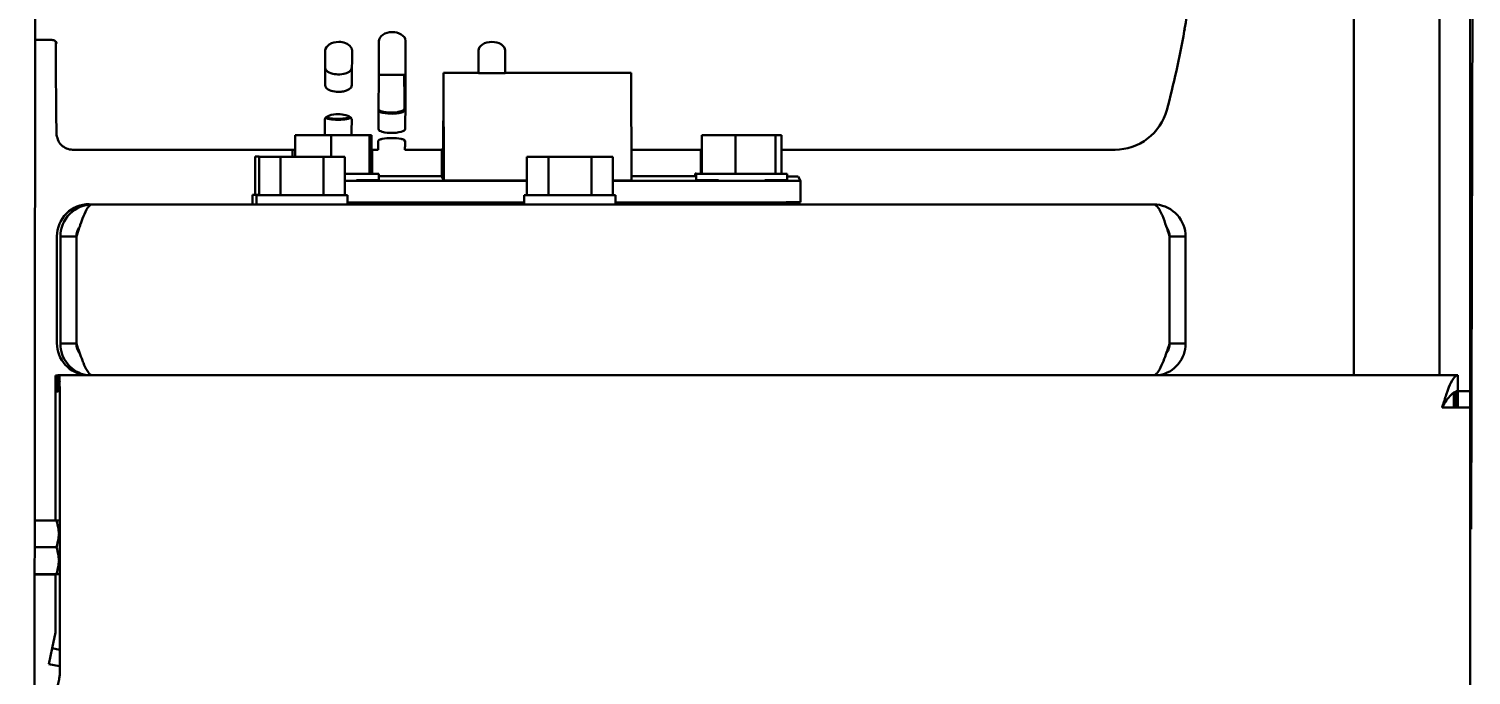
# Model space of a CAD drawing. Header units: millimetres. Extents: x 13935 to 21534, y -198 to 9202.
# Drawn here: x 18266.5 to 18535.6, y 2927.9 to 3048.6 of the extents above; entities that cross this region are included whole.
import ezdxf

# ---------------------------------------------------------------- set-up
doc = ezdxf.new("R2010")
doc.units = ezdxf.units.MM
doc.header["$LTSCALE"] = 326.7
doc.header["$PDMODE"] = 3
doc.header["$PDSIZE"] = 8
doc.layers.get('0').update_dxf_attribs({"linetype": 'CONTINUOUS'})
doc.layers.get('Defpoints').update_dxf_attribs({"linetype": 'CONTINUOUS'})
doc.styles.get("Standard").update_dxf_attribs({"font": 'calibri.ttf'})
doc.dimstyles.new('DIMSTYLE_1', dxfattribs={"dimtxt": 40, "dimasz": 35, "dimexe": 0.08, "dimexo": 1, "dimgap": 1, "dimtad": 1, "dimdsep": 46, "dimtxsty": 'Standard', "dimblk": '_FILLED', "dimblk1": '_FILLED', "dimblk2": '_FILLED', "dimcen": 0.09, "dimazin": 2, "dimtp": 0.01, "dimtm": 0.01, "dimtfac": 1, "dimtofl": 0, "dimtmove": 0, "dimatfit": 3, "dimldrblk": '_FILLED', "dimfxl": 1, "dimtolj": 1, "dimarcsym": 0})
doc.dimstyles.new('DIMSTYLE_2', dxfattribs={"dimtxt": 40, "dimasz": 35, "dimexe": 0.08, "dimexo": 1, "dimgap": 1, "dimtad": 1, "dimdec": 0, "dimdsep": 46, "dimtxsty": 'Standard', "dimblk": '_FILLED', "dimblk1": '_FILLED', "dimblk2": '_FILLED', "dimcen": 0.09, "dimazin": 2, "dimtp": 0.01, "dimtm": 0.01, "dimtfac": 1, "dimtdec": 0, "dimtofl": 0, "dimtmove": 0, "dimatfit": 3, "dimldrblk": '_FILLED', "dimfxl": 1, "dimtolj": 1, "dimarcsym": 0})

# ---------------------------------------------------------------- blocks, each defined once
blk = doc.blocks.new('_FILLED')
at = {"color": 0, "linetype": 'ByBlock'}
blk.add_solid([(0, 0), (-1, 0.2143), (-1, -0.2143)], dxfattribs=at)
blk = doc.blocks.new('*D130')
at = {"color": 0, "linetype": 'Continuous', "lineweight": -2}
for p, q in [((18535.44, 3651.48), (18535.44, 3432.52)), ((17987.38, 2968.17), (17987.38, 3432.68)), ((18022.38, 3432.6), (18500.44, 3432.6))]:
    blk.add_line(p, q, dxfattribs=at)
at = {"layer": 'Defpoints', "color": 0}
for p in [(18535.44, 3652.48), (18535.44, 3432.6), (17987.38, 2967.17)]:
    blk.add_point(p, dxfattribs=at)
at = {"color": 0, "linetype": 'ByBlock', "lineweight": -2, "xscale": 35, "yscale": 35, "zscale": 35, "rotation": 180}
blk.add_blockref('_FILLED', (17987.38, 3432.6), dxfattribs=at)
at = {"color": 0, "linetype": 'ByBlock', "lineweight": -2, "xscale": 35, "yscale": 35, "zscale": 35}
blk.add_blockref('_FILLED', (18535.44, 3432.6), dxfattribs=at)
at = {"color": 0, "lineweight": 30, "insert": (18261.41, 3486.93), "char_height": 40, "attachment_point": 2, "line_spacing_factor": 0.9}
blk.add_mtext('\\A1;BVNO-{\\A1;548}', dxfattribs=at)
blk = doc.blocks.new('*D133')
at = {"color": 0, "linetype": 'Continuous', "lineweight": -2}
for p, q in [((18090.83, 3171.8), (18091.26, 3340.07)), ((18126.26, 3339.9), (18501.69, 3338.94)), ((18535.72, 2955.2), (18536.69, 3338.94))]:
    blk.add_line(p, q, dxfattribs=at)
at = {"layer": 'Defpoints', "color": 0}
for p in [(18536.69, 3338.86), (18090.83, 3170.8), (18535.72, 2954.2)]:
    blk.add_point(p, dxfattribs=at)
at = {"color": 0, "linetype": 'ByBlock', "lineweight": -2, "xscale": 35, "yscale": 35, "zscale": 35}
for p, rotation in [((18091.26, 3339.99), 179.8543984352), ((18536.69, 3338.86), 359.8543984351999)]:
    blk.add_blockref('_FILLED', p, dxfattribs=dict(at, rotation=rotation))
at = {"color": 0, "lineweight": 30, "insert": (18278.63, 3393.84), "char_height": 40, "attachment_point": 2, "rotation": 359.8544, "line_spacing_factor": 0.9}
blk.add_mtext('\\A1;\\A1;445', dxfattribs=at)

msp = doc.modelspace()

# ---------------------------------------------------------------- linework, layer by layer
at = {"color": 0, "linetype": 'Continuous', "lineweight": 30}
for p, q in [((18535.43526, 1352.47516), (18535.43526, 3652.47516)), ((18513.75029, 2983.93369), (18513.74957, 3105.88284)), ((18529.75028, 2983.93373), (18529.74957, 3105.88284)), ((18482.10406, 3048.1514), (18482.17495, 3048.60176)), ((18482.10406, 3048.1514), (18482.18225, 3048.60053)), ((18270.85044, 3046.54626), (18267.64395, 3046.54638)), ((18271.51214, 3046.28501), (18271.51263, 3046.14616)), ((18271.51263, 3046.14616), (18271.51365, 3045.85521)), ((18336.75605, 3040.04377), (18331.77838, 3040.04395)), ((18343.9323, 3020.312), (18343.88011, 3040.4078)), ((18350.37009, 3040.40755), (18343.88011, 3040.4078)), ((18350.3703, 3040.32556), (18350.37009, 3040.40755)), ((18355.37028, 3040.32537), (18350.3703, 3040.32556)), ((18355.37007, 3040.40736), (18355.37028, 3040.32537)), ((18378.87997, 3040.40647), (18355.37007, 3040.40736)), ((18378.87997, 3040.40648), (18378.93216, 3020.31068)), ((18316.19656, 3028.74661), (18316.19656, 3024.73328)), ((18316.19656, 3028.74661), (18322.92837, 3028.74545)), ((18322.92837, 3028.74545), (18330.03754, 3028.74644)), ((18322.92837, 3024.73397), (18322.92837, 3028.74545)), ((18330.03754, 3028.74644), (18330.41489, 3028.74858)), ((18330.03754, 3021.54644), (18330.03754, 3028.74644)), ((18330.41489, 3028.74858), (18330.41489, 3021.54858)), ((18392.08626, 3028.74682), (18392.08626, 3021.54683)), ((18392.08626, 3028.74682), (18398.38723, 3028.7455)), ((18398.38723, 3028.7455), (18405.8066, 3028.74631)), ((18398.38723, 3028.7455), (18398.38723, 3021.54551)), ((18406.92499, 3028.74843), (18405.8066, 3028.74631)), ((18405.8066, 3028.74631), (18405.8066, 3021.54631)), ((18406.92499, 3028.74843), (18406.92499, 3021.54843)), ((18316.19656, 3026.04454), (18274.64965, 3026.04611)), ((18315.69093, 3026.04456), (18315.69093, 3024.73328)), ((18331.64942, 3026.04396), (18330.41489, 3026.04401)), ((18330.52966, 3026.044), (18330.52966, 3021.5816)), ((18336.60483, 3027.59585), (18336.60289, 3027.73535)), ((18343.74937, 3026.0435), (18336.6494, 3026.04377)), ((18343.57735, 3026.04397), (18343.56353, 3020.97725)), ((18392.08626, 3026.04167), (18378.91728, 3026.04217)), ((18391.89084, 3026.04168), (18391.89084, 3021.58003)), ((18469.18424, 3026.03876), (18406.92499, 3026.04111)), ((18308.72695, 3017.59324), (18308.72695, 3024.79324)), ((18308.72695, 3024.79324), (18309.44279, 3024.79291)), ((18309.44276, 3017.53513), (18309.44276, 3024.73513)), ((18309.44276, 3024.73513), (18313.45367, 3024.73328)), ((18313.45367, 3017.53328), (18313.45367, 3024.73328)), ((18313.45367, 3024.73328), (18321.45366, 3024.73328)), ((18321.45366, 3024.73328), (18325.44274, 3024.73514)), ((18321.45366, 3024.73328), (18321.45366, 3017.53328)), ((18325.44274, 3024.73514), (18325.44274, 3017.53514)), ((18359.44249, 3017.53518), (18359.44249, 3024.73518)), ((18359.44249, 3024.73518), (18363.4534, 3024.73332)), ((18363.4534, 3024.73332), (18371.45339, 3024.73333)), ((18363.4534, 3017.53332), (18363.4534, 3024.73332)), ((18371.45339, 3024.73333), (18375.44247, 3024.73518)), ((18371.45339, 3024.73333), (18371.45339, 3017.53333)), ((18375.44247, 3024.73518), (18375.44247, 3017.53518)), ((18325.44274, 3021.54542), (18326.95258, 3021.54554)), ((18359.44249, 3020.20651), (18325.44274, 3020.2078)), ((18326.95258, 3021.54554), (18331.80572, 3021.54759)), ((18331.8057, 3021.0826), (18343.56353, 3021.08215)), ((18331.80572, 3021.54759), (18331.80572, 3020.39228)), ((18343.56353, 3020.97725), (18343.9323, 3020.312)), ((18343.9323, 3020.312), (18359.44249, 3020.31142)), ((18375.44247, 3020.31081), (18378.93216, 3020.31068)), ((18402.49022, 3020.20489), (18375.44247, 3020.20591)), ((18378.93219, 3021.08081), (18390.81018, 3021.08037)), ((18390.8102, 3021.58083), (18390.8102, 3021.02434)), ((18390.8102, 3021.58083), (18391.01946, 3021.58033)), ((18391.00563, 3021.54763), (18391.00563, 3020.3898)), ((18391.00563, 3021.54763), (18392.19988, 3021.54646)), ((18392.19988, 3021.54646), (18395.50563, 3021.54564)), ((18395.50563, 3021.54564), (18403.50563, 3021.54563)), ((18403.50563, 3021.54563), (18408.00563, 3021.54763)), ((18408.00563, 3021.54763), (18408.00563, 3020.38891)), ((18408.06485, 3021.06555), (18408.49112, 3021.06279)), ((18410.0278, 3021.0387), (18410.4675, 3020.24552)), ((18410.4675, 3020.24552), (18410.46729, 3016.24557)), ((18308.22694, 3015.89325), (18308.22694, 3017.59325)), ((18309.44279, 3017.5921), (18308.22694, 3017.59325)), ((18308.94275, 3015.83514), (18308.94275, 3017.53514)), ((18309.2319, 3017.53455), (18308.94275, 3017.53514)), ((18313.44275, 3017.53316), (18309.2319, 3017.53455)), ((18313.44275, 3017.53316), (18321.44274, 3017.53315)), ((18321.44274, 3017.53315), (18325.93081, 3017.53502)), ((18325.93081, 3017.53502), (18325.94275, 3017.53514)), ((18325.94275, 3015.83514), (18325.94275, 3017.53514)), ((18358.94248, 3015.83518), (18358.94248, 3017.53518)), ((18359.23163, 3017.53459), (18358.94248, 3017.53518)), ((18363.44248, 3017.5332), (18359.23163, 3017.53459)), ((18363.44248, 3017.5332), (18371.44247, 3017.5332)), ((18371.44247, 3017.5332), (18375.93054, 3017.53506)), ((18375.93054, 3017.53506), (18375.94248, 3017.53518)), ((18375.94248, 3015.83518), (18375.94248, 3017.53518)), ((18278.35337, 3015.83228), (18476.35271, 3015.83242)), ((18325.94276, 3016.20783), (18358.94249, 3016.20659)), ((18327.30572, 3015.83232), (18327.30572, 3016.20778)), ((18358.22667, 3015.8933), (18358.22667, 3016.20661)), ((18375.94249, 3016.20594), (18402.49001, 3016.20494)), ((18395.3102, 3015.83236), (18395.3102, 3016.20521)), ((18395.50563, 3015.83236), (18395.50563, 3016.2052)), ((18403.50563, 3015.83237), (18403.50563, 3016.20572)), ((18476.97151, 3015.8004), (18476.35271, 3015.83242)), ((18476.971, 3015.80048), (18476.97151, 3015.80042)), ((18271.73044, 3009.89682), (18271.73044, 2989.89682)), ((18272.36114, 3009.83147), (18275.36113, 3009.83148)), ((18272.36114, 3009.83147), (18272.36114, 2989.83148)), ((18275.36889, 3009.83067), (18275.36889, 2989.83067)), ((18482.36044, 3009.83162), (18479.36045, 3009.83162)), ((18479.3682, 3009.83081), (18479.3682, 2989.83082)), ((18482.36044, 2989.83162), (18482.36044, 3009.83162)), ((18275.36113, 2989.83148), (18272.36114, 2989.83148)), ((18482.36044, 2989.83162), (18479.36045, 2989.83162)), ((18271.43526, 2956.75327), (18271.43526, 2983.8884)), ((18271.87077, 2983.8884), (18271.43526, 2983.8884)), ((18271.87077, 2983.94075), (18271.87077, 2980.94075)), ((18272.18368, 2983.93299), (18271.87077, 2983.94075)), ((18272.18368, 2983.93299), (18533.16849, 2983.93374)), ((18533.16849, 2977.93374), (18533.16849, 2983.93374)), ((18271.43526, 2980.8884), (18271.87077, 2980.8884)), ((18271.87077, 2980.94075), (18272.18368, 2980.93299)), ((18272.23954, 2980.96532), (18272.23608, 2981.456)), ((18532.43526, 2980.70627), (18532.43526, 2977.93226)), ((18532.85558, 2980.93374), (18535.43526, 2980.93375)), ((18532.85558, 2978.94151), (18532.85558, 2980.83667)), ((18272.24842, 2927.93138), (18272.24842, 2977.93138)), ((18530.26554, 2978.03311), (18530.2334, 2977.93213)), ((18530.2334, 2977.93213), (18533.16849, 2977.93236)), ((18530.29863, 2978.13713), (18530.26554, 2978.03311)), ((18533.16849, 2977.93236), (18535.43526, 2977.93301)), ((18271.61229, 2956.80837), (18267.57236, 2956.80837)), ((18271.61696, 2951.85209), (18267.56517, 2951.85209)), ((18271.60343, 2946.72317), (18267.55774, 2946.72317)), ((18271.61253, 2946.80949), (18267.55786, 2946.80949)), ((18271.43526, 2935.89697), (18271.43526, 2946.77827)), ((18270.83159, 2932.95753), (18271.43526, 2935.89697)), ((18270.22792, 2930.01233), (18270.83159, 2932.95097)), ((18270.83159, 2932.95097), (18272.21605, 2932.66572)), ((18272.21605, 2929.60295), (18270.22792, 2930.01233)), ((18272.21605, 2927.93219), (18272.24842, 2927.93138))]:
    msp.add_line(p, q, dxfattribs=at)
for centre, radius, start, end in [((18315.04618, 3077.48938), 169.60984, 350.1935357, 351.7896157), ((18315.1964, 3077.44256), 169.45837, 344.9519304, 350.0463389), ((18479.91844, 3048.7387), 2.26354, 356.5202569, 356.7187098), ((18325.79203, 3044.54313), 1.00376, 359.8070875, 3.2690666), ((18335.67135, 3046.28851), 1.13025, 359.8191452, 3.0696274), ((18324.10335, 3042.52242), 10.72661, 264.8572041, 275.1212217), ((18324.19464, 3042.87626), 11.24315, 265.1089106, 274.900248), ((18474.87425, 2986.15195), 2.81175, 319.4112452, 320.3468293), ((18553.70859, 2972.85369), 23.89119, 158.2963877, 160.1513065)]:
    msp.add_arc(centre, radius, start, end, dxfattribs=at)
for centre, start_param, end_param in [((18323.30572, 3020.39273), -1.039960574, 0.000000095), ((18399.3102, 3021.0239), -3.141592351, -2.955223448), ((18399.50563, 3020.38936), -3.141592409, -2.100764819)]:
    msp.add_ellipse(centre, major_axis=(8.5, -0.00044), ratio=0.005117218, start_param=start_param, end_param=end_param, dxfattribs=at)
for points in [[(18267.64419, 3046.51931), (18267.64587, 3051.03253), (18267.64732, 3055.54575), (18267.64853, 3060.05897)], [(18271.41563, 3046.31216), (18271.31988, 3046.40792), (18271.20022, 3046.51697), (18271.06481, 3046.51697)], [(18321.78383, 3041.30526), (18321.7881, 3042.38348), (18321.79207, 3043.46171), (18321.7958, 3044.53994)], [(18321.77022, 3038.11993), (18321.77512, 3039.1817), (18321.77962, 3040.24348), (18321.78383, 3041.30526)], [(18336.58321, 3033.72116), (18336.58423, 3033.60494), (18336.48957, 3033.49595), (18336.396, 3033.42703)], [(18321.86951, 3031.97537), (18322.03808, 3031.87771), (18322.23286, 3031.82957), (18322.42333, 3031.78862)], [(18322.42333, 3031.78862), (18322.69079, 3031.73112), (18322.96345, 3031.69744), (18323.23603, 3031.67405)], [(18325.87366, 3031.9586), (18325.60646, 3031.89849), (18325.33361, 3031.86314), (18325.06084, 3031.83863)], [(18325.15504, 3031.67421), (18325.42847, 3031.69767), (18325.70196, 3031.73145), (18325.9703, 3031.78894)], [(18326.41297, 3032.14523), (18326.24813, 3032.05028), (18326.05925, 3032.00035), (18325.87366, 3031.9586)], [(18336.396, 3033.42703), (18336.23492, 3033.30838), (18336.0397, 3033.23895), (18335.84754, 3033.18327)], [(18475.26908, 3028.10264), (18476.96982, 3029.40644), (18478.28733, 3031.37669), (18478.84376, 3033.44619)], [(18272.52773, 3026.92519), (18273.06907, 3026.38381), (18273.88404, 3026.04614), (18274.64965, 3026.04611)], [(18469.18424, 3026.03876), (18471.32602, 3026.03868), (18473.5693, 3026.79958), (18475.26908, 3028.10264)], [(18476.35271, 3015.83242), (18476.57704, 3015.83223), (18476.79632, 3015.69358), (18476.95786, 3015.53791)], [(18275.83627, 3011.45617), (18275.53135, 3010.9814), (18275.3602, 3010.39572), (18275.36113, 3009.83148)], [(18275.36889, 3009.83067), (18275.53921, 3010.36578), (18275.70927, 3010.90099), (18275.88504, 3011.43433)], [(18479.36045, 3009.83162), (18479.35956, 3010.37395), (18479.20069, 3010.9348), (18478.91701, 3011.39702)], [(18275.36113, 2989.83148), (18275.36009, 2989.23395), (18275.55409, 2988.61121), (18275.8944, 2988.12005)], [(18275.94124, 2988.15081), (18275.74591, 2988.7092), (18275.55756, 2989.27001), (18275.36889, 2989.83067)], [(18478.86588, 2988.18666), (18479.18071, 2988.6649), (18479.35945, 2989.25906), (18479.36045, 2989.83162)], [(18477.00949, 2984.32255), (18476.88039, 2984.17189), (18476.73235, 2984.02933), (18476.55793, 2983.93473)], [(18533.16849, 2980.93374), (18532.9109, 2980.93363), (18532.65026, 2980.83903), (18532.43044, 2980.70477)], [(18532.85501, 2977.92132), (18532.85539, 2978.26139), (18532.85558, 2978.60145), (18532.85558, 2978.94151)], [(18271.61229, 2956.80837), (18271.79531, 2956.26564), (18271.93881, 2955.70507), (18272.00993, 2955.13674)], [(18271.61696, 2951.85209), (18271.79898, 2952.3949), (18271.94141, 2952.9555), (18272.01145, 2953.52371)], [(18271.61696, 2951.85209), (18271.79916, 2951.29937), (18271.94151, 2950.72909), (18272.01153, 2950.15135)], [(18272.01009, 2948.51023), (18271.93904, 2947.93238), (18271.79567, 2947.36213), (18271.61253, 2946.80949)]]:
    msp.add_open_spline(points, degree=3, dxfattribs=at)
for points, knots in [([(18336.79998, 3046.34904), (18336.74583, 3047.36044), (18334.26948, 3048.70571), (18331.80486, 3047.28659), (18331.80161, 3046.28514)], [0, 0, 0, 0, 0.502826147, 1, 1, 1, 1]), ([(18267.32576, 2879.73789), (18267.37981, 2881.17128), (18267.37437, 2885.89732), (18267.45747, 2895.68076), (18267.48532, 2910.72905), (18267.55911, 2940.05226), (18267.60943, 2985.8617), (18267.63615, 3024.97352), (18267.64419, 3046.51931)], [0, 0, 0, 0, 0.025801519, 0.084984361, 0.176004613, 0.296472973, 0.61244421, 1, 1, 1, 1]), ([(18271.06481, 3046.51697), (18271.03808, 3046.51697), (18270.98023, 3046.50764), (18270.92823, 3046.48104), (18270.90257, 3046.464)], [0, 0, 0, 0, 0.464674064, 1, 1, 1, 1]), ([(18271.63642, 3045.8876), (18271.63461, 3045.89832), (18271.60683, 3046.0558), (18271.52109, 3046.20669), (18271.41563, 3046.31216)], [0, 0, 0, 0, 0.067926619, 1, 1, 1, 1]), ([(18271.51365, 3045.85521), (18271.52228, 3043.41238), (18271.54635, 3039.18571), (18271.55625, 3033.89293), (18271.62233, 3030.75155), (18271.60859, 3028.62348), (18271.96647, 3027.4865), (18272.52773, 3026.92519)], [0, 0, 0, 0, 0.383614903, 0.663439014, 0.832117722, 0.875348825, 1, 1, 1, 1]), ([(18324.30127, 3046.16978), (18323.68934, 3046.16981), (18322.59593, 3045.97194), (18321.79737, 3044.99347), (18321.7958, 3044.53994)], [0, 0, 0, 0, 0.574329662, 1, 1, 1, 1]), ([(18326.79416, 3044.60037), (18326.78211, 3044.81167), (18326.37101, 3045.82698), (18325.12694, 3046.16975), (18324.30127, 3046.16978)], [0, 0, 0, 0, 0.204031018, 1, 1, 1, 1]), ([(18326.79578, 3044.53975), (18326.7938, 3043.96689), (18326.78613, 3041.82688), (18326.77743, 3039.68687), (18326.7702, 3038.11974)], [0, 0, 0, 0, 0.267693331, 1, 1, 1, 1]), ([(18331.71968, 3029.9316), (18331.72837, 3030.91625), (18331.76728, 3036.36736), (18331.78714, 3041.81859), (18331.80161, 3046.28514)], [0, 0, 0, 0, 0.180635141, 1, 1, 1, 1]), ([(18336.80159, 3046.28495), (18336.796, 3044.55882), (18336.77598, 3039.10761), (18336.75256, 3033.65637), (18336.71966, 3029.93141)], [0, 0, 0, 0, 0.316650247, 1, 1, 1, 1]), ([(18350.37009, 3040.40755), (18350.37145, 3040.7373), (18350.377, 3042.1144), (18350.38206, 3043.4915), (18350.38569, 3044.53886)], [0, 0, 0, 0, 0.239449452, 1, 1, 1, 1]), ([(18352.89115, 3046.1687), (18352.27923, 3046.16873), (18351.18582, 3045.97086), (18350.38726, 3044.99239), (18350.38569, 3044.53886)], [0, 0, 0, 0, 0.574329662, 1, 1, 1, 1]), ([(18355.38567, 3044.53867), (18355.38723, 3044.99083), (18354.59433, 3045.97256), (18353.50206, 3046.16868), (18352.89115, 3046.1687)], [0, 0, 0, 0, 0.425339094, 1, 1, 1, 1]), ([(18355.38567, 3044.53867), (18355.38443, 3044.18002), (18355.37955, 3042.80292), (18355.37427, 3041.42582), (18355.37007, 3040.40736)], [0, 0, 0, 0, 0.260436174, 1, 1, 1, 1]), ([(18321.76569, 3041.32109), (18321.79582, 3040.92913), (18322.58466, 3040.28951), (18323.87045, 3040.07337), (18325.33849, 3040.0823), (18326.76072, 3040.73756), (18326.76368, 3041.3758)], [0, 0, 0, 0, 0.201859262, 0.427896232, 0.672269107, 1, 1, 1, 1]), ([(18336.54348, 3039.87572), (18336.54649, 3039.27485), (18336.55739, 3037.22331), (18336.57047, 3035.17179), (18336.58321, 3033.72116)], [0, 0, 0, 0, 0.292888527, 1, 1, 1, 1]), ([(18343.88011, 3040.4078), (18343.87162, 3038.34976), (18343.85857, 3035.46692), (18343.8353, 3031.90474), (18343.82085, 3029.86398), (18343.80078, 3028.27174), (18343.79454, 3027.20901), (18343.77106, 3026.60997), (18343.78104, 3026.29616), (18343.74176, 3026.16696), (18343.76883, 3026.04373), (18343.74937, 3026.04386)], [0, 0, 0, 0, 0.429794315, 0.601950042, 0.744128406, 0.855556149, 0.93560825, 0.963732559, 0.983853341, 0.995935715, 1, 1, 1, 1]), ([(18321.77022, 3038.11993), (18321.7694, 3037.94191), (18322.0093, 3037.40729), (18322.97179, 3036.94477), (18323.7955, 3036.8316), (18324.26405, 3036.83158)], [0, 0, 0, 0, 0.176736499, 0.534832332, 1, 1, 1, 1]), ([(18324.26405, 3036.83158), (18324.5851, 3036.83157), (18325.4879, 3036.89199), (18326.7672, 3037.46854), (18326.7702, 3038.11974)], [0, 0, 0, 0, 0.330210713, 1, 1, 1, 1]), ([(18321.70802, 3028.72629), (18321.71033, 3028.94124), (18321.72035, 3029.9358), (18321.72822, 3030.93038), (18321.73383, 3031.70999)], [0, 0, 0, 0, 0.216136829, 1, 1, 1, 1]), ([(18324.24043, 3032.67069), (18323.64227, 3032.67071), (18322.80476, 3032.60641), (18321.73622, 3032.04191), (18321.73383, 3031.70999)], [0, 0, 0, 0, 0.643122516, 1, 1, 1, 1]), ([(18323.14183, 3031.83899), (18323.01868, 3031.85008), (18322.6071, 3031.89725), (18322.19178, 3031.97062), (18321.92168, 3032.08042)], [0, 0, 0, 0, 0.297791283, 1, 1, 1, 1]), ([(18326.00333, 3032.38263), (18325.88027, 3032.43065), (18325.30912, 3032.60933), (18324.70565, 3032.67067), (18324.24043, 3032.67069)], [0, 0, 0, 0, 0.221150695, 1, 1, 1, 1]), ([(18325.9703, 3031.78894), (18326.04013, 3031.8039), (18326.258, 3031.85811), (18326.48221, 3031.93015), (18326.60338, 3032.0263)], [0, 0, 0, 0, 0.315861177, 1, 1, 1, 1]), ([(18326.73381, 3031.7098), (18326.73426, 3031.77234), (18326.62691, 3032.11502), (18326.26467, 3032.28066), (18326.00333, 3032.38263)], [0, 0, 0, 0, 0.182286046, 1, 1, 1, 1]), ([(18326.73381, 3031.7098), (18326.73178, 3031.42776), (18326.72432, 3030.43334), (18326.71566, 3029.43894), (18326.708, 3028.72659)], [0, 0, 0, 0, 0.283632999, 1, 1, 1, 1]), ([(18333.14155, 3033.0284), (18332.97849, 3033.04746), (18332.48538, 3033.12938), (18331.94449, 3033.25186), (18331.69808, 3033.49207)], [0, 0, 0, 0, 0.32297634, 1, 1, 1, 1]), ([(18331.7187, 3033.43751), (18331.78099, 3033.1317), (18332.89402, 3032.81956), (18334.28442, 3032.73148), (18335.60979, 3032.81093), (18336.7114, 3033.19777), (18336.71404, 3033.48514)], [0, 0, 0, 0, 0.1759591, 0.510752753, 0.83796677, 1, 1, 1, 1]), ([(18335.84754, 3033.18327), (18335.65721, 3033.12813), (18334.76613, 3032.95156), (18333.84504, 3032.94619), (18333.14155, 3033.0284)], [0, 0, 0, 0, 0.218609663, 1, 1, 1, 1]), ([(18336.69512, 3027.6695), (18336.69639, 3027.76009), (18336.4057, 3027.94818), (18335.61387, 3028.1486), (18334.2007, 3028.2764), (18332.78653, 3028.15005), (18331.99054, 3027.94637), (18331.69642, 3027.7615), (18331.69514, 3027.66969)], [0, 0, 0, 0, 0.051776732, 0.158928398, 0.498838575, 0.839545251, 0.947525826, 1, 1, 1, 1]), ([(18331.71968, 3029.9316), (18331.71705, 3029.63369), (18332.84974, 3029.21627), (18334.21326, 3029.16053), (18335.58269, 3029.22024), (18336.717, 3029.6309), (18336.71966, 3029.93141)], [0, 0, 0, 0, 0.16621368, 0.498890816, 0.832333021, 1, 1, 1, 1]), ([(18331.64942, 3026.04391), (18331.68361, 3026.04381), (18331.62732, 3026.26167), (18331.69918, 3026.48835), (18331.67376, 3027.04217), (18331.69185, 3027.43317), (18331.69514, 3027.66969)], [0, 0, 0, 0, 0.06305337, 0.25114332, 0.563795193, 1, 1, 1, 1]), ([(18336.69512, 3027.6695), (18336.69183, 3027.43298), (18336.67374, 3027.04198), (18336.69916, 3026.48816), (18336.6273, 3026.26148), (18336.68359, 3026.04363), (18336.6494, 3026.04372)], [0, 0, 0, 0, 0.436204834, 0.74885652, 0.936946574, 1, 1, 1, 1]), ([(18410.4675, 3020.24552), (18410.49171, 3020.20184), (18410.11093, 3020.28979), (18409.83885, 3020.19369), (18409.01686, 3020.237), (18408.07857, 3020.21028), (18406.8701, 3020.21299), (18404.99294, 3020.20485), (18403.51016, 3020.20485), (18402.49022, 3020.20489)], [0, 0, 0, 0, 0.018781037, 0.075318737, 0.167472406, 0.291777422, 0.443354126, 0.61644914, 1, 1, 1, 1]), ([(18408.00552, 3020.38891), (18408.00651, 3020.36496), (18407.85111, 3020.40996), (18407.69585, 3020.35844), (18407.31339, 3020.3796), (18406.6083, 3020.35705), (18405.40849, 3020.36098), (18404.38853, 3020.35334), (18403.80885, 3020.35162)], [0, 0, 0, 0, 0.017130496, 0.068188201, 0.152113592, 0.267631168, 0.585648875, 1, 1, 1, 1]), ([(18408.49112, 3021.06279), (18408.71004, 3021.06124), (18409.08264, 3021.04773), (18409.58297, 3021.07478), (18409.83731, 3021.01205), (18410.01128, 3021.06851), (18410.0278, 3021.0387)], [0, 0, 0, 0, 0.427306933, 0.741157739, 0.933485534, 1, 1, 1, 1]), ([(18271.73044, 3009.89682), (18271.7317, 3011.42789), (18273.01583, 3014.61684), (18276.20634, 3015.89615), (18277.73818, 3015.89602)], [0, 0, 0, 0, 0.499875502, 1, 1, 1, 1]), ([(18278.35337, 3015.83228), (18276.82381, 3015.83215), (18273.63663, 3014.55055), (18272.35988, 3011.3618), (18272.36114, 3009.83147)], [0, 0, 0, 0, 0.499874084, 1, 1, 1, 1]), ([(18276.66901, 3013.61567), (18276.90058, 3014.183), (18277.23266, 3015.02333), (18278.01212, 3015.83199), (18278.35337, 3015.83228)], [0, 0, 0, 0, 0.642306443, 1, 1, 1, 1]), ([(18409.81957, 3016.22936), (18409.41557, 3016.22456), (18406.97241, 3016.20752), (18404.52919, 3016.20486), (18402.49001, 3016.20494)], [0, 0, 0, 0, 0.165367694, 1, 1, 1, 1]), ([(18410.46729, 3016.24557), (18410.49343, 3016.19842), (18410.07756, 3016.29673), (18409.98163, 3016.23128), (18409.81957, 3016.22936)], [0, 0, 0, 0, 0.249625319, 1, 1, 1, 1]), ([(18476.95786, 3015.53791), (18477.01129, 3015.48643), (18477.24703, 3015.22769), (18477.43065, 3014.92643), (18477.56221, 3014.68485)], [0, 0, 0, 0, 0.21243867, 1, 1, 1, 1]), ([(18482.36044, 3009.83162), (18482.35926, 3011.26681), (18481.24504, 3014.24121), (18478.3999, 3015.65157), (18476.97149, 3015.80018)], [0, 0, 0, 0, 0.499837776, 1, 1, 1, 1]), ([(18477.56221, 3014.68485), (18477.7311, 3014.37473), (18478.44684, 3012.79824), (18478.95119, 3011.14091), (18479.3682, 3009.83081)], [0, 0, 0, 0, 0.204353902, 1, 1, 1, 1]), ([(18275.88504, 3011.43433), (18275.94957, 3011.63013), (18276.19461, 3012.36289), (18276.45491, 3013.09113), (18276.66901, 3013.61567)], [0, 0, 0, 0, 0.266798137, 1, 1, 1, 1]), ([(18277.11981, 2983.92821), (18275.69133, 2984.07683), (18272.84609, 2985.48717), (18271.73169, 2988.4616), (18271.73044, 2989.89682)], [0, 0, 0, 0, 0.50016905, 1, 1, 1, 1]), ([(18272.36114, 2989.83148), (18272.35996, 2988.47397), (18273.34334, 2985.67114), (18275.91531, 2984.18481), (18277.249, 2983.93484)], [0, 0, 0, 0, 0.500107205, 1, 1, 1, 1]), ([(18276.67064, 2986.21777), (18276.60824, 2986.36646), (18276.34958, 2987.00487), (18276.11542, 2987.6529), (18275.94124, 2988.15081)], [0, 0, 0, 0, 0.234123815, 1, 1, 1, 1]), ([(18477.45812, 2983.93498), (18478.79394, 2984.1849), (18481.36948, 2985.66973), (18482.35926, 2988.4733), (18482.36044, 2989.83162)], [0, 0, 0, 0, 0.500125731, 1, 1, 1, 1]), ([(18479.3682, 2989.83082), (18479.22924, 2989.41786), (18478.72163, 2987.92181), (18478.19847, 2986.42123), (18477.6843, 2985.39773)], [0, 0, 0, 0, 0.275572079, 1, 1, 1, 1]), ([(18278.15385, 2983.9346), (18277.83604, 2984.10958), (18277.26263, 2984.88679), (18276.88493, 2985.70723), (18276.67064, 2986.21777)], [0, 0, 0, 0, 0.395856515, 1, 1, 1, 1]), ([(18477.6843, 2985.39773), (18477.6325, 2985.2946), (18477.44283, 2984.93332), (18477.22606, 2984.58322), (18477.03908, 2984.35766)], [0, 0, 0, 0, 0.282593198, 1, 1, 1, 1]), ([(18272.23608, 2981.456), (18272.23337, 2981.80162), (18272.20969, 2982.38767), (18272.25534, 2983.22518), (18272.14041, 2983.58396), (18272.23941, 2983.9316), (18272.18368, 2983.93299)], [0, 0, 0, 0, 0.418442783, 0.735079667, 0.932516927, 1, 1, 1, 1]), ([(18533.16849, 2983.93374), (18532.82998, 2983.93345), (18532.06324, 2983.10135), (18531.74006, 2982.26186), (18531.51107, 2981.68877)], [0, 0, 0, 0, 0.354219849, 1, 1, 1, 1]), ([(18272.24842, 2977.93138), (18272.24842, 2978.1952), (18272.24768, 2979.20651), (18272.24426, 2980.21783), (18272.23954, 2980.96532)], [0, 0, 0, 0, 0.260863764, 1, 1, 1, 1]), ([(18531.23672, 2980.96564), (18531.15687, 2980.74536), (18530.8289, 2979.8076), (18530.52874, 2978.86049), (18530.29863, 2978.13713)], [0, 0, 0, 0, 0.235866847, 1, 1, 1, 1]), ([(18532.43044, 2980.70477), (18532.23879, 2980.58773), (18531.38407, 2979.85066), (18530.80181, 2978.87594), (18530.32226, 2978.12333)], [0, 0, 0, 0, 0.201044497, 1, 1, 1, 1]), ([(18271.78433, 2956.7985), (18271.75706, 2956.80025), (18271.69972, 2956.80369), (18271.64236, 2956.80681), (18271.61229, 2956.80837)], [0, 0, 0, 0, 0.475778134, 1, 1, 1, 1]), ([(18272.00529, 2956.77926), (18271.97524, 2956.78354), (18271.90158, 2956.79045), (18271.82784, 2956.79571), (18271.78433, 2956.7985)], [0, 0, 0, 0, 0.410429196, 1, 1, 1, 1]), ([(18272.01145, 2953.52371), (18272.04457, 2953.79242), (18272.1703, 2954.33036), (18272.04355, 2954.86806), (18272.00993, 2955.13674)], [0, 0, 0, 0, 0.499963832, 1, 1, 1, 1]), ([(18272.01009, 2948.51023), (18272.0437, 2948.78361), (18272.17042, 2949.33069), (18272.04466, 2949.87798), (18272.01153, 2950.15135)], [0, 0, 0, 0, 0.500070259, 1, 1, 1, 1]), ([(18271.61253, 2946.80949), (18271.72194, 2946.80379), (18271.85319, 2946.79693), (18271.98392, 2946.78345), (18272.00553, 2946.78038)], [0, 0, 0, 0, 0.833911785, 1, 1, 1, 1]), ([(18272.00257, 2946.75229), (18272.02968, 2946.75603), (18272.05972, 2946.72559), (18272.09087, 2946.77026), (18272.08761, 2946.77081)], [0, 0, 0, 0, 0.892281224, 1, 1, 1, 1]), ([(18272.08761, 2946.77081), (18272.07444, 2946.77301), (18272.04699, 2946.77565), (18272.01957, 2946.77838), (18272.00553, 2946.78038)], [0, 0, 0, 0, 0.484933668, 1, 1, 1, 1]), ([(18272.24842, 2927.93138), (18272.20298, 2927.67084), (18272.02805, 2926.67217), (18271.85051, 2925.67395), (18271.71712, 2924.9365)], [0, 0, 0, 0, 0.260850626, 1, 1, 1, 1])]:
    msp.add_open_spline(points, degree=3, knots=knots, dxfattribs=at)

# ---------------------------------------------------------------- dimensions: what is measured, and where the dimension line sits
dim = msp.add_linear_dim(base=(18535.43526, 3432.59986), p1=(17987.38486, 2967.17384), p2=(18535.43526, 3652.47516), text='BVNO-{\\A1;<>}', dimstyle='DIMSTYLE_2', override={"dimtxsty": 'Standard'}, dxfattribs=at)
dim.commit()
dim.dimension.update_dxf_attribs({"geometry": '*D130', "text_midpoint": (18261.41006, 3432.59986), "dimtype": 160})
dim = msp.add_linear_dim(base=(18536.69394, 3338.85536), p1=(18090.82702, 3170.79949), p2=(18535.71643, 2954.1955), angle=359.8543984, text='\\A1;445', dimstyle='DIMSTYLE_1', override={"dimtxsty": 'Standard'}, dxfattribs=at)
dim.commit()
dim.dimension.update_dxf_attribs({"geometry": '*D133', "text_midpoint": (18278.49615, 3339.51151), "dimtype": 160})

doc.saveas('drawing.dxf')
